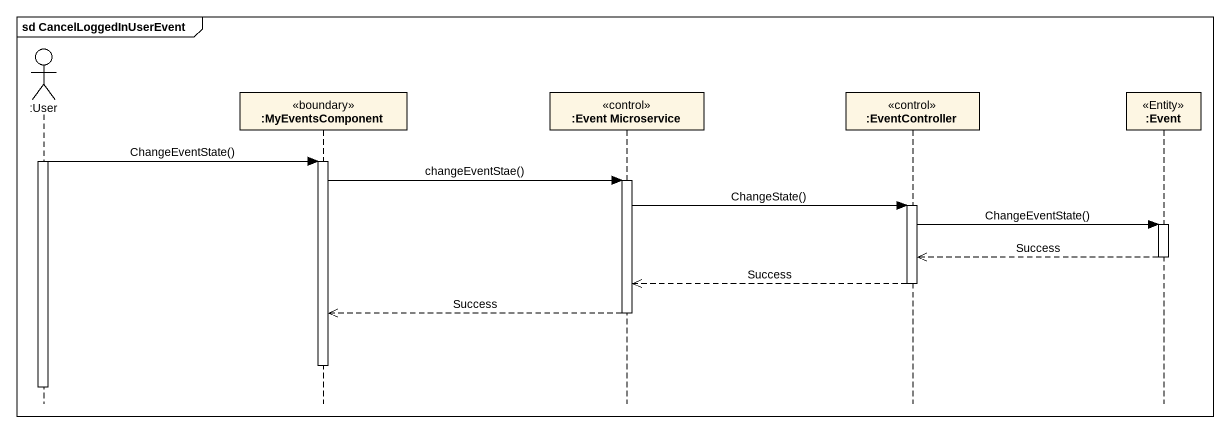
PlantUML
@startuml
mainframe sd CancelLoggedInUserEvent
hide footbox
actor ":User" as User
participant ":MyEventsComponent" as MyEventsComponent <<boundary>>
participant ":Event Microservice" as Event_Microservice <<control>>
participant ":EventController" as EventController <<control>>
participant ":Event" as Event <<Entity>>

activate User
User -> MyEventsComponent : ChangeEventState()
activate MyEventsComponent
MyEventsComponent -> Event_Microservice : changeEventStae()
activate Event_Microservice
Event_Microservice -> EventController : ChangeState()
activate EventController
EventController -> Event : ChangeEventState()
activate Event
Event -->> EventController : Success
deactivate Event
EventController -->> Event_Microservice : Success
deactivate EventController
Event_Microservice -->> MyEventsComponent : Success
deactivate Event_Microservice
deactivate MyEventsComponent
deactivate User
@enduml
